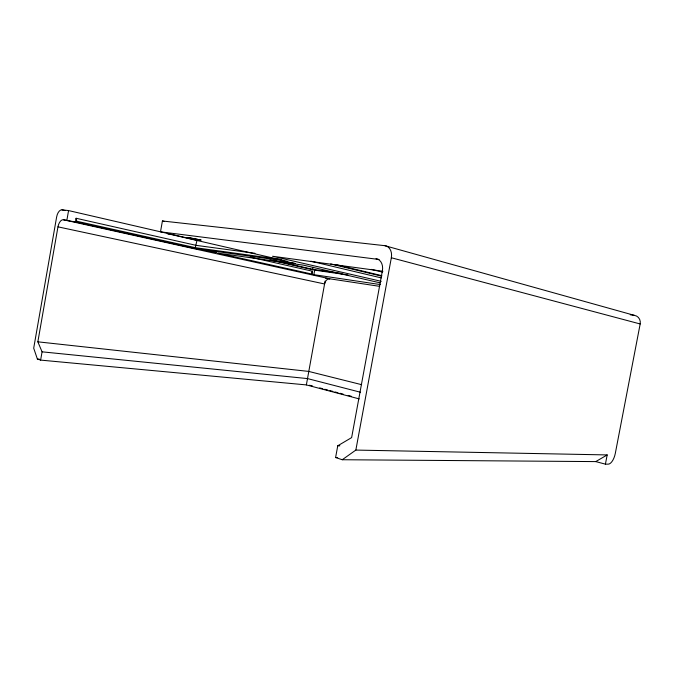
<?xml version="1.0" encoding="UTF-8"?>
<svg xmlns="http://www.w3.org/2000/svg" width="674" height="674" viewBox="0 0 674 674"><rect width="100%" height="100%" fill="white"/><g stroke="black" fill="none" stroke-linecap="round" stroke-linejoin="round"><path stroke-width="1.01" d="M359.25 398.915L306.367 384.913L40.625 360.101L42.066 351.828L37.854 341.828L57.964 226.843A7.759 4.078 -79.2 0 1 63.322 219.741L76.971 222.277L195.072 248.512L287.503 261.369L167.363 233.634L169.317 233.878M66.886 220.179L68.563 210.574L195.991 240.011M75.429 222.075L76.095 218.266L196.1 245.344L254.991 253.306M76.971 222.277L76.095 218.266M380.439 284.588L313.857 274.663L311.75 274.2L312.306 271.175L250.197 257.131M376.016 258.69A11.155 8.383 -76 0 1 382.394 270.788L351.634 437.603L337.758 445.784L335.593 457.536L342.249 459.735L595.749 461.597L605.412 464.15L608.226 464.159A11.231 4.962 -76.8 0 0 615.328 453.29L640.174 323.967A7.709 7.195 -62.1 0 0 634.403 315.365L384.854 245.681L162.417 220.988L160.488 231.839L379.058 259.482M195.072 248.512L197.01 240.247L199.083 240.517M311.75 274.2L312.306 271.175M341.853 273.518L312.677 269.322L313.048 267.292M313.857 274.663L314.682 270.148L269.861 259.928M325.095 281.083L306.367 384.913M342.249 459.735L355.847 450.08L391.341 257.754A11.247 8.476 -74.9 0 0 384.854 245.681M605.412 464.15L607.19 454.925L355.847 450.08M595.749 461.597L607.19 454.925M335.593 457.536L337.699 457.553M337.758 445.784L339.856 445.834M68.563 210.574L61.957 209.841A7.734 4.044 -79 0 0 56.633 216.969L33.7 348.18L37.373 359.031L39.463 359.225M42.066 351.828L307.521 378.586L360.48 392.243M37.854 341.828L308.591 371.391L361.635 384.669M382.933 271.26L272.549 256.263L381.29 281.328M281.437 259.566L195.224 247.661L77.139 221.316M630.249 314.766L634.403 315.365M314.682 270.148L348.003 274.95M325.626 278.193L379.673 286.349M57.964 226.843L324.573 283.973A5.897 4.263 -78 0 1 329.83 278.825L63.322 219.741M311.801 274.048L217.71 253.104L303.477 265.177L380.246 282.886M273.686 260.417L312.677 269.322M61.957 209.841L65.024 210.541M310.874 261.2L381.307 277.907M330.715 263.955L381.686 276.172M335.846 264.621L381.872 275.674M162.417 220.988L164.464 221.485M371.281 269.373L382.529 272.127M309.543 385.225L312.593 386.034M319.703 387.912L322.753 388.721M324.784 389.252L327.834 390.061M329.864 390.6L332.914 391.4M334.944 391.939L337.994 392.748M340.025 393.279L343.074 394.088M348.155 395.427L351.196 396.236M391.341 257.754L640.174 323.967M37.373 359.031L40.625 360.101M188.147 237.568L201.004 240.045L188.147 237.568M202.781 249.869L216.413 252.472L202.781 249.869M280.536 260.712L295.17 263.517L280.536 260.712"/></g></svg>
